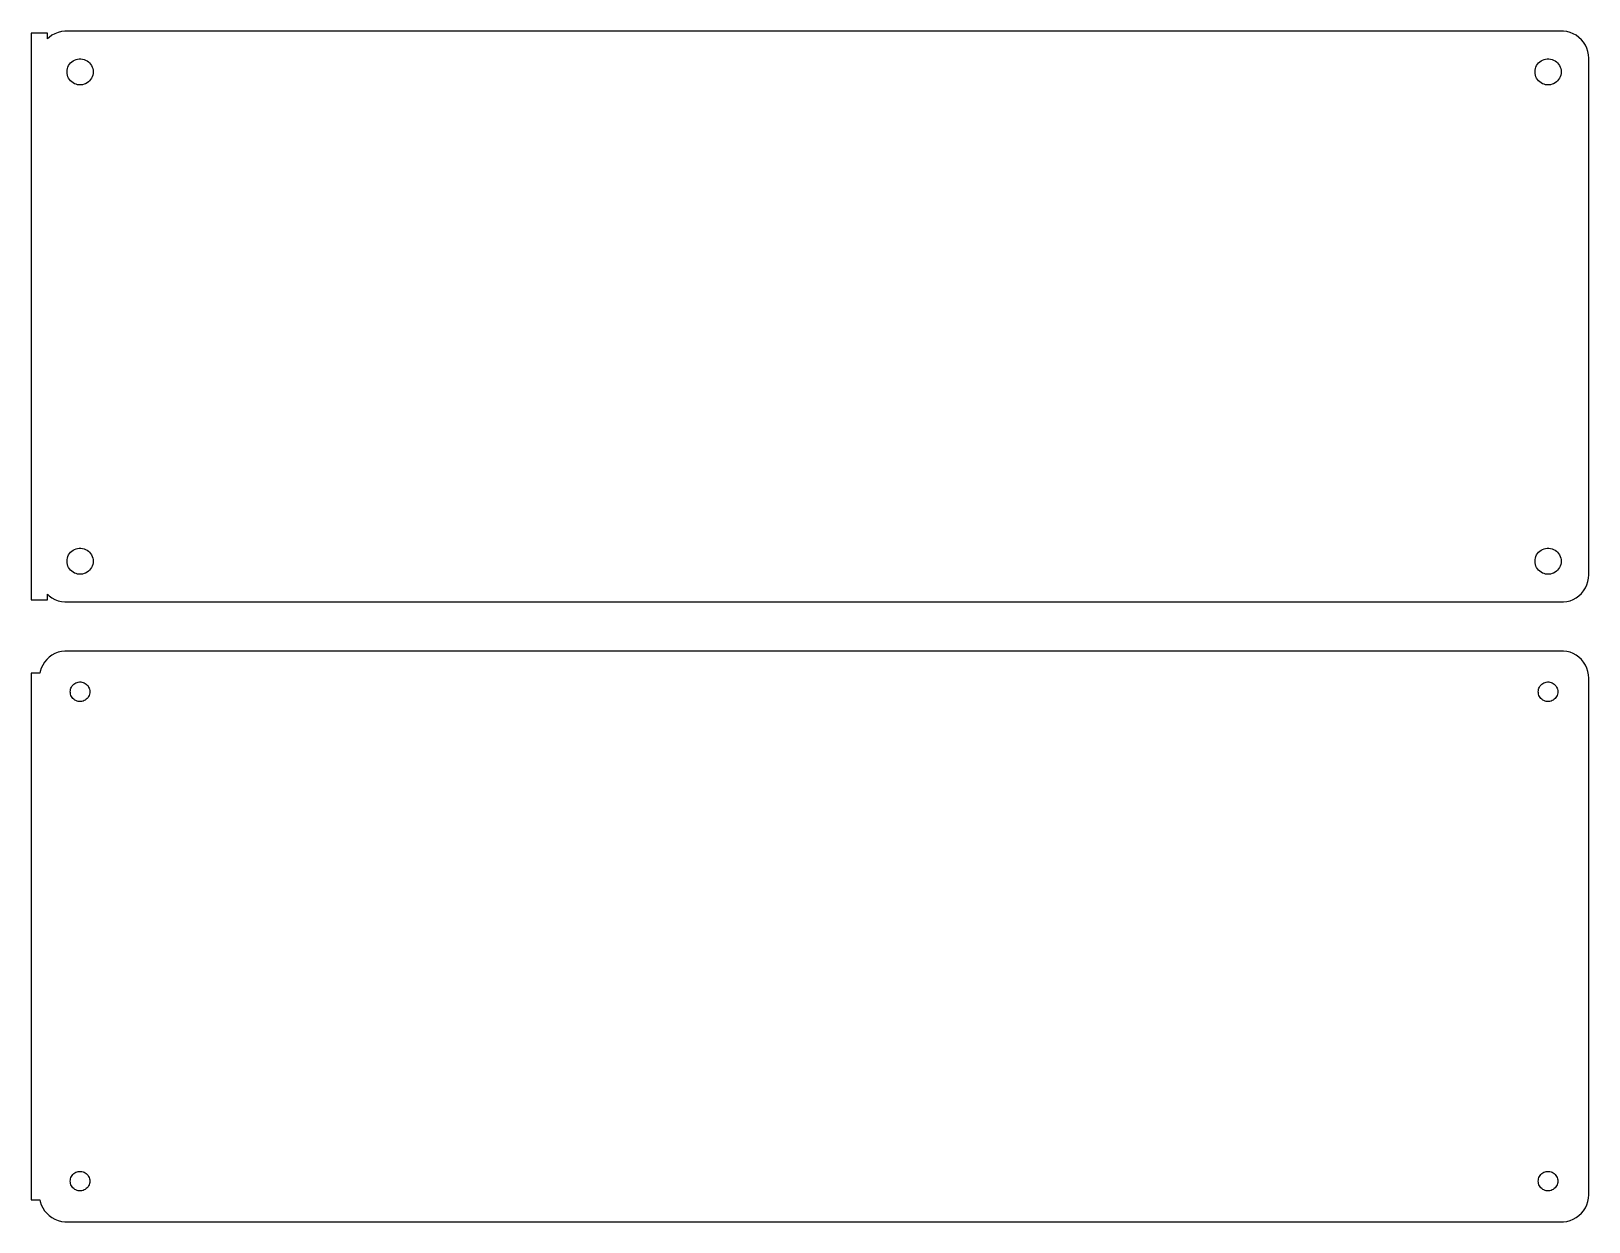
# Model space of a CAD drawing. Header units: metres. Extents: x -144 to 142, y 62 to 280.
import ezdxf

# ---------------------------------------------------------------- set-up
doc = ezdxf.new("R2010")
doc.units = ezdxf.units.M

msp = doc.modelspace()

# ---------------------------------------------------------------- linework, layer by layer
for p, q in [((-141, 280.115), (-144, 280.115)), ((-144, 280.115), (-144, 175.885)), ((-141, 279.059), (-141, 280.115)), ((-140.687, 279.353), (-141, 279.059)), ((-140.179, 279.722), (-140.687, 279.353)), ((-139.629, 280.024), (-140.179, 279.722)), ((-139.045, 280.255), (-139.629, 280.024)), ((-138.437, 280.411), (-139.045, 280.255)), ((-137.814, 280.49), (-138.437, 280.411)), ((137.814, 280.49), (-137.814, 280.49)), ((138.437, 280.411), (137.814, 280.49)), ((139.045, 280.255), (138.437, 280.411)), ((139.629, 280.024), (139.045, 280.255)), ((140.179, 279.722), (139.629, 280.024)), ((140.687, 279.353), (140.179, 279.722)), ((141.145, 278.923), (140.687, 279.353)), ((141.545, 278.439), (141.145, 278.923)), ((141.882, 277.909), (141.545, 278.439)), ((142.149, 277.341), (141.882, 277.909)), ((-136.286, 275.026), (-136.022, 275.172)), ((-136.022, 275.172), (-135.742, 275.283)), ((-135.742, 275.283), (-135.45, 275.357)), ((-135.45, 275.357), (-135.151, 275.395)), ((-135.151, 275.395), (-134.849, 275.395)), ((-134.849, 275.395), (-134.55, 275.357)), ((-134.55, 275.357), (-134.258, 275.283)), ((-134.258, 275.283), (-133.978, 275.172)), ((-133.978, 275.172), (-133.714, 275.026)), ((133.714, 275.026), (133.978, 275.172)), ((133.978, 275.172), (134.258, 275.283)), ((134.258, 275.283), (134.55, 275.357)), ((134.55, 275.357), (134.849, 275.395)), ((134.849, 275.395), (135.151, 275.395)), ((135.151, 275.395), (135.45, 275.357)), ((135.45, 275.357), (135.742, 275.283)), ((135.742, 275.283), (136.022, 275.172)), ((136.022, 275.172), (136.286, 275.026)), ((142.343, 276.743), (142.149, 277.341)), ((142.461, 276.127), (142.343, 276.743)), ((142.5, 275.5), (142.461, 276.127)), ((142.5, 180.5), (142.5, 275.5)), ((-137.4, 273), (-137.381, 273.301)), ((-137.381, 272.699), (-137.4, 273)), ((-137.381, 273.301), (-137.325, 273.597)), ((-137.325, 272.403), (-137.381, 272.699)), ((-137.325, 273.597), (-137.231, 273.883)), ((-137.231, 272.117), (-137.325, 272.403)), ((-137.231, 273.883), (-137.103, 274.156)), ((-137.103, 274.156), (-136.942, 274.411)), ((-136.942, 274.411), (-136.75, 274.643)), ((-136.75, 274.643), (-136.53, 274.849)), ((-136.53, 274.849), (-136.286, 275.026)), ((-133.714, 275.026), (-133.47, 274.849)), ((-133.47, 274.849), (-133.25, 274.643)), ((-133.25, 274.643), (-133.058, 274.411)), ((-133.058, 274.411), (-132.897, 274.156)), ((-132.897, 274.156), (-132.769, 273.883)), ((-132.769, 273.883), (-132.675, 273.597)), ((-132.675, 272.403), (-132.769, 272.117)), ((-132.675, 273.597), (-132.619, 273.301)), ((-132.619, 272.699), (-132.675, 272.403)), ((-132.619, 273.301), (-132.6, 273)), ((-132.6, 273), (-132.619, 272.699)), ((132.6, 273), (132.619, 273.301)), ((132.619, 272.699), (132.6, 273)), ((132.619, 273.301), (132.675, 273.597)), ((132.675, 272.403), (132.619, 272.699)), ((132.675, 273.597), (132.769, 273.883)), ((132.769, 272.117), (132.675, 272.403)), ((132.769, 273.883), (132.897, 274.156)), ((132.897, 274.156), (133.058, 274.411)), ((133.058, 274.411), (133.25, 274.643)), ((133.25, 274.643), (133.47, 274.849)), ((133.47, 274.849), (133.714, 275.026)), ((136.286, 275.026), (136.53, 274.849)), ((136.53, 274.849), (136.75, 274.643)), ((136.75, 274.643), (136.942, 274.411)), ((136.942, 274.411), (137.103, 274.156)), ((137.103, 274.156), (137.231, 273.883)), ((137.231, 273.883), (137.325, 273.597)), ((137.325, 272.403), (137.231, 272.117)), ((137.325, 273.597), (137.381, 273.301)), ((137.381, 272.699), (137.325, 272.403)), ((137.381, 273.301), (137.4, 273)), ((137.4, 273), (137.381, 272.699)), ((-137.103, 271.844), (-137.231, 272.117)), ((-136.942, 271.589), (-137.103, 271.844)), ((-136.75, 271.357), (-136.942, 271.589)), ((-136.53, 271.151), (-136.75, 271.357)), ((-136.286, 270.974), (-136.53, 271.151)), ((-136.022, 270.828), (-136.286, 270.974)), ((-135.742, 270.717), (-136.022, 270.828)), ((-135.45, 270.643), (-135.742, 270.717)), ((-135.151, 270.605), (-135.45, 270.643)), ((-134.849, 270.605), (-135.151, 270.605)), ((-134.55, 270.643), (-134.849, 270.605)), ((-134.258, 270.717), (-134.55, 270.643)), ((-133.978, 270.828), (-134.258, 270.717)), ((-133.714, 270.974), (-133.978, 270.828)), ((-133.47, 271.151), (-133.714, 270.974)), ((-133.25, 271.357), (-133.47, 271.151)), ((-133.058, 271.589), (-133.25, 271.357)), ((-132.897, 271.844), (-133.058, 271.589)), ((-132.769, 272.117), (-132.897, 271.844)), ((132.897, 271.844), (132.769, 272.117)), ((133.058, 271.589), (132.897, 271.844)), ((133.25, 271.357), (133.058, 271.589)), ((133.47, 271.151), (133.25, 271.357)), ((133.714, 270.974), (133.47, 271.151)), ((133.978, 270.828), (133.714, 270.974)), ((134.258, 270.717), (133.978, 270.828)), ((134.55, 270.643), (134.258, 270.717)), ((134.849, 270.605), (134.55, 270.643)), ((135.151, 270.605), (134.849, 270.605)), ((135.45, 270.643), (135.151, 270.605)), ((135.742, 270.717), (135.45, 270.643)), ((136.022, 270.828), (135.742, 270.717)), ((136.286, 270.974), (136.022, 270.828)), ((136.53, 271.151), (136.286, 270.974)), ((136.75, 271.357), (136.53, 271.151)), ((136.942, 271.589), (136.75, 271.357)), ((137.103, 271.844), (136.942, 271.589)), ((137.231, 272.117), (137.103, 271.844)), ((-137.381, 183.301), (-137.325, 183.597)), ((-137.325, 183.597), (-137.231, 183.883)), ((-137.231, 183.883), (-137.103, 184.156)), ((-137.103, 184.156), (-136.942, 184.411)), ((-136.942, 184.411), (-136.75, 184.643)), ((-136.75, 184.643), (-136.53, 184.849)), ((-136.53, 184.849), (-136.286, 185.026)), ((-136.286, 185.026), (-136.022, 185.172)), ((-136.022, 185.172), (-135.742, 185.283)), ((-135.742, 185.283), (-135.45, 185.357)), ((-135.45, 185.357), (-135.151, 185.395)), ((-135.151, 185.395), (-134.849, 185.395)), ((-134.849, 185.395), (-134.55, 185.357)), ((-134.55, 185.357), (-134.258, 185.283)), ((-134.258, 185.283), (-133.978, 185.172)), ((-133.978, 185.172), (-133.714, 185.026)), ((-133.714, 185.026), (-133.47, 184.849)), ((-133.47, 184.849), (-133.25, 184.643)), ((-133.25, 184.643), (-133.058, 184.411)), ((-133.058, 184.411), (-132.897, 184.156)), ((-132.897, 184.156), (-132.769, 183.883)), ((-132.769, 183.883), (-132.675, 183.597)), ((-132.675, 183.597), (-132.619, 183.301)), ((132.619, 183.301), (132.675, 183.597)), ((132.675, 183.597), (132.769, 183.883)), ((132.769, 183.883), (132.897, 184.156)), ((132.897, 184.156), (133.058, 184.411)), ((133.058, 184.411), (133.25, 184.643)), ((133.25, 184.643), (133.47, 184.849)), ((133.47, 184.849), (133.714, 185.026)), ((133.714, 185.026), (133.978, 185.172)), ((133.978, 185.172), (134.258, 185.283)), ((134.258, 185.283), (134.55, 185.357)), ((134.55, 185.357), (134.849, 185.395)), ((134.849, 185.395), (135.151, 185.395)), ((135.151, 185.395), (135.45, 185.357)), ((135.45, 185.357), (135.742, 185.283)), ((135.742, 185.283), (136.022, 185.172)), ((136.022, 185.172), (136.286, 185.026)), ((136.286, 185.026), (136.53, 184.849)), ((136.53, 184.849), (136.75, 184.643)), ((136.75, 184.643), (136.942, 184.411)), ((136.942, 184.411), (137.103, 184.156)), ((137.103, 184.156), (137.231, 183.883)), ((137.231, 183.883), (137.325, 183.597)), ((137.325, 183.597), (137.381, 183.301)), ((-137.4, 183), (-137.381, 183.301)), ((-137.381, 182.699), (-137.4, 183)), ((-137.325, 182.403), (-137.381, 182.699)), ((-137.231, 182.117), (-137.325, 182.403)), ((-137.103, 181.844), (-137.231, 182.117)), ((-136.942, 181.589), (-137.103, 181.844)), ((-136.75, 181.357), (-136.942, 181.589)), ((-136.53, 181.151), (-136.75, 181.357)), ((-136.286, 180.974), (-136.53, 181.151)), ((-136.022, 180.828), (-136.286, 180.974)), ((-135.742, 180.717), (-136.022, 180.828)), ((-135.45, 180.643), (-135.742, 180.717)), ((-135.151, 180.605), (-135.45, 180.643)), ((-134.849, 180.605), (-135.151, 180.605)), ((-134.55, 180.643), (-134.849, 180.605)), ((-134.258, 180.717), (-134.55, 180.643)), ((-133.978, 180.828), (-134.258, 180.717)), ((-133.714, 180.974), (-133.978, 180.828)), ((-133.47, 181.151), (-133.714, 180.974)), ((-133.25, 181.357), (-133.47, 181.151)), ((-133.058, 181.589), (-133.25, 181.357)), ((-132.897, 181.844), (-133.058, 181.589)), ((-132.769, 182.117), (-132.897, 181.844)), ((-132.675, 182.403), (-132.769, 182.117)), ((-132.619, 182.699), (-132.675, 182.403)), ((-132.619, 183.301), (-132.6, 183)), ((-132.6, 183), (-132.619, 182.699)), ((132.6, 183), (132.619, 183.301)), ((132.619, 182.699), (132.6, 183)), ((132.675, 182.403), (132.619, 182.699)), ((132.769, 182.117), (132.675, 182.403)), ((132.897, 181.844), (132.769, 182.117)), ((133.058, 181.589), (132.897, 181.844)), ((133.25, 181.357), (133.058, 181.589)), ((133.47, 181.151), (133.25, 181.357)), ((133.714, 180.974), (133.47, 181.151)), ((133.978, 180.828), (133.714, 180.974)), ((134.258, 180.717), (133.978, 180.828)), ((134.55, 180.643), (134.258, 180.717)), ((134.849, 180.605), (134.55, 180.643)), ((135.151, 180.605), (134.849, 180.605)), ((135.45, 180.643), (135.151, 180.605)), ((135.742, 180.717), (135.45, 180.643)), ((136.022, 180.828), (135.742, 180.717)), ((136.286, 180.974), (136.022, 180.828)), ((136.53, 181.151), (136.286, 180.974)), ((136.75, 181.357), (136.53, 181.151)), ((136.942, 181.589), (136.75, 181.357)), ((137.103, 181.844), (136.942, 181.589)), ((137.231, 182.117), (137.103, 181.844)), ((137.325, 182.403), (137.231, 182.117)), ((137.381, 182.699), (137.325, 182.403)), ((137.381, 183.301), (137.4, 183)), ((137.4, 183), (137.381, 182.699)), ((142.461, 179.873), (142.5, 180.5)), ((141.545, 177.561), (141.882, 178.091)), ((141.882, 178.091), (142.149, 178.659)), ((142.149, 178.659), (142.343, 179.257)), ((142.343, 179.257), (142.461, 179.873)), ((-144, 175.885), (-141, 175.885)), ((-141, 175.885), (-141, 176.941)), ((-141, 176.941), (-140.687, 176.647)), ((-140.687, 176.647), (-140.179, 176.278)), ((-140.179, 176.278), (-139.629, 175.976)), ((-139.629, 175.976), (-139.045, 175.745)), ((-139.045, 175.745), (-138.437, 175.589)), ((-138.437, 175.589), (-137.814, 175.51)), ((-137.814, 175.51), (137.814, 175.51)), ((137.814, 175.51), (138.437, 175.589)), ((138.437, 175.589), (139.045, 175.745)), ((139.045, 175.745), (139.629, 175.976)), ((139.629, 175.976), (140.179, 176.278)), ((140.179, 176.278), (140.687, 176.647)), ((140.687, 176.647), (141.145, 177.077)), ((141.145, 177.077), (141.545, 177.561)), ((-139.045, 166.255), (-139.629, 166.024)), ((-138.437, 166.411), (-139.045, 166.255)), ((-137.814, 166.49), (-138.437, 166.411)), ((137.814, 166.49), (-137.814, 166.49)), ((138.437, 166.411), (137.814, 166.49)), ((139.045, 166.255), (138.437, 166.411)), ((139.629, 166.024), (139.045, 166.255)), ((-142.149, 163.341), (-142.343, 162.743)), ((-141.882, 163.909), (-142.149, 163.341)), ((-141.545, 164.439), (-141.882, 163.909)), ((-141.145, 164.923), (-141.545, 164.439)), ((-140.687, 165.353), (-141.145, 164.923)), ((-140.179, 165.722), (-140.687, 165.353)), ((-139.629, 166.024), (-140.179, 165.722)), ((140.179, 165.722), (139.629, 166.024)), ((140.687, 165.353), (140.179, 165.722)), ((141.145, 164.923), (140.687, 165.353)), ((141.545, 164.439), (141.145, 164.923)), ((141.882, 163.909), (141.545, 164.439)), ((142.149, 163.341), (141.882, 163.909)), ((142.343, 162.743), (142.149, 163.341)), ((-142.4, 162.444), (-144, 162.444)), ((-144, 162.444), (-144, 65.5558)), ((-142.343, 162.743), (-142.4, 162.444)), ((-136.147, 160.387), (-135.964, 160.52)), ((-135.964, 160.52), (-135.766, 160.629)), ((-135.766, 160.629), (-135.556, 160.712)), ((-135.556, 160.712), (-135.337, 160.768)), ((-135.337, 160.768), (-135.113, 160.796)), ((-135.113, 160.796), (-134.887, 160.796)), ((-134.887, 160.796), (-134.663, 160.768)), ((-134.663, 160.768), (-134.444, 160.712)), ((-134.444, 160.712), (-134.234, 160.629)), ((-134.234, 160.629), (-134.036, 160.52)), ((-134.036, 160.52), (-133.853, 160.387)), ((133.853, 160.387), (134.036, 160.52)), ((134.036, 160.52), (134.234, 160.629)), ((134.234, 160.629), (134.444, 160.712)), ((134.444, 160.712), (134.663, 160.768)), ((134.663, 160.768), (134.887, 160.796)), ((134.887, 160.796), (135.113, 160.796)), ((135.113, 160.796), (135.337, 160.768)), ((135.337, 160.768), (135.556, 160.712)), ((135.556, 160.712), (135.766, 160.629)), ((135.766, 160.629), (135.964, 160.52)), ((135.964, 160.52), (136.147, 160.387)), ((142.461, 162.127), (142.343, 162.743)), ((142.5, 161.5), (142.461, 162.127)), ((142.5, 66.5), (142.5, 161.5)), ((-136.8, 159), (-136.786, 159.226)), ((-136.786, 158.774), (-136.8, 159)), ((-136.786, 159.226), (-136.743, 159.448)), ((-136.743, 158.552), (-136.786, 158.774)), ((-136.743, 159.448), (-136.674, 159.663)), ((-136.674, 158.337), (-136.743, 158.552)), ((-136.674, 159.663), (-136.577, 159.867)), ((-136.577, 158.133), (-136.674, 158.337)), ((-136.577, 159.867), (-136.456, 160.058)), ((-136.456, 157.942), (-136.577, 158.133)), ((-136.456, 160.058), (-136.312, 160.232)), ((-136.312, 157.768), (-136.456, 157.942)), ((-136.312, 160.232), (-136.147, 160.387)), ((-136.147, 157.613), (-136.312, 157.768)), ((-135.964, 157.48), (-136.147, 157.613)), ((-133.853, 157.613), (-134.036, 157.48)), ((-133.853, 160.387), (-133.688, 160.232)), ((-133.688, 157.768), (-133.853, 157.613)), ((-133.688, 160.232), (-133.544, 160.058)), ((-133.544, 157.942), (-133.688, 157.768)), ((-133.544, 160.058), (-133.423, 159.867)), ((-133.423, 158.133), (-133.544, 157.942)), ((-133.423, 159.867), (-133.326, 159.663)), ((-133.326, 158.337), (-133.423, 158.133)), ((-133.326, 159.663), (-133.257, 159.448)), ((-133.257, 158.552), (-133.326, 158.337)), ((-133.257, 159.448), (-133.214, 159.226)), ((-133.214, 158.774), (-133.257, 158.552)), ((-133.214, 159.226), (-133.2, 159)), ((-133.2, 159), (-133.214, 158.774)), ((133.2, 159), (133.214, 159.226)), ((133.214, 158.774), (133.2, 159)), ((133.214, 159.226), (133.257, 159.448)), ((133.257, 158.552), (133.214, 158.774)), ((133.257, 159.448), (133.326, 159.663)), ((133.326, 158.337), (133.257, 158.552)), ((133.326, 159.663), (133.423, 159.867)), ((133.423, 158.133), (133.326, 158.337)), ((133.423, 159.867), (133.544, 160.058)), ((133.544, 157.942), (133.423, 158.133)), ((133.544, 160.058), (133.688, 160.232)), ((133.688, 157.768), (133.544, 157.942)), ((133.688, 160.232), (133.853, 160.387)), ((133.853, 157.613), (133.688, 157.768)), ((134.036, 157.48), (133.853, 157.613)), ((136.147, 157.613), (135.964, 157.48)), ((136.147, 160.387), (136.312, 160.232)), ((136.312, 157.768), (136.147, 157.613)), ((136.312, 160.232), (136.456, 160.058)), ((136.456, 157.942), (136.312, 157.768)), ((136.456, 160.058), (136.577, 159.867)), ((136.577, 158.133), (136.456, 157.942)), ((136.577, 159.867), (136.674, 159.663)), ((136.674, 158.337), (136.577, 158.133)), ((136.674, 159.663), (136.743, 159.448)), ((136.743, 158.552), (136.674, 158.337)), ((136.743, 159.448), (136.786, 159.226)), ((136.786, 158.774), (136.743, 158.552)), ((136.786, 159.226), (136.8, 159)), ((136.8, 159), (136.786, 158.774)), ((-135.766, 157.371), (-135.964, 157.48)), ((-135.556, 157.288), (-135.766, 157.371)), ((-135.337, 157.232), (-135.556, 157.288)), ((-135.113, 157.204), (-135.337, 157.232)), ((-134.887, 157.204), (-135.113, 157.204)), ((-134.663, 157.232), (-134.887, 157.204)), ((-134.444, 157.288), (-134.663, 157.232)), ((-134.234, 157.371), (-134.444, 157.288)), ((-134.036, 157.48), (-134.234, 157.371)), ((134.234, 157.371), (134.036, 157.48)), ((134.444, 157.288), (134.234, 157.371)), ((134.663, 157.232), (134.444, 157.288)), ((134.887, 157.204), (134.663, 157.232)), ((135.113, 157.204), (134.887, 157.204)), ((135.337, 157.232), (135.113, 157.204)), ((135.556, 157.288), (135.337, 157.232)), ((135.766, 157.371), (135.556, 157.288)), ((135.964, 157.48), (135.766, 157.371)), ((-136.8, 69), (-136.786, 69.2256)), ((-136.786, 68.7744), (-136.8, 69)), ((-136.786, 69.2256), (-136.743, 69.4476)), ((-136.743, 68.5524), (-136.786, 68.7744)), ((-136.743, 69.4476), (-136.674, 69.6626)), ((-136.674, 69.6626), (-136.577, 69.8672)), ((-136.577, 69.8672), (-136.456, 70.058)), ((-136.456, 70.058), (-136.312, 70.2322)), ((-136.312, 70.2322), (-136.147, 70.3869)), ((-136.147, 70.3869), (-135.964, 70.5198)), ((-135.964, 70.5198), (-135.766, 70.6287)), ((-135.766, 70.6287), (-135.556, 70.7119)), ((-135.556, 70.7119), (-135.337, 70.7681)), ((-135.337, 70.7681), (-135.113, 70.7964)), ((-135.113, 70.7964), (-134.887, 70.7964)), ((-134.887, 70.7964), (-134.663, 70.7681)), ((-134.663, 70.7681), (-134.444, 70.7119)), ((-134.444, 70.7119), (-134.234, 70.6287)), ((-134.234, 70.6287), (-134.036, 70.5198)), ((-134.036, 70.5198), (-133.853, 70.3869)), ((-133.853, 70.3869), (-133.688, 70.2322)), ((-133.688, 70.2322), (-133.544, 70.058)), ((-133.544, 70.058), (-133.423, 69.8672)), ((-133.423, 69.8672), (-133.326, 69.6626)), ((-133.326, 69.6626), (-133.257, 69.4476)), ((-133.257, 69.4476), (-133.214, 69.2256)), ((-133.214, 68.7744), (-133.257, 68.5524)), ((-133.214, 69.2256), (-133.2, 69)), ((-133.2, 69), (-133.214, 68.7744)), ((133.2, 69), (133.214, 69.2256)), ((133.214, 68.7744), (133.2, 69)), ((133.214, 69.2256), (133.257, 69.4476)), ((133.257, 68.5524), (133.214, 68.7744)), ((133.257, 69.4476), (133.326, 69.6626)), ((133.326, 69.6626), (133.423, 69.8672)), ((133.423, 69.8672), (133.544, 70.058)), ((133.544, 70.058), (133.688, 70.2322)), ((133.688, 70.2322), (133.853, 70.3869)), ((133.853, 70.3869), (134.036, 70.5198)), ((134.036, 70.5198), (134.234, 70.6287)), ((134.234, 70.6287), (134.444, 70.7119)), ((134.444, 70.7119), (134.663, 70.7681)), ((134.663, 70.7681), (134.887, 70.7964)), ((134.887, 70.7964), (135.113, 70.7964)), ((135.113, 70.7964), (135.337, 70.7681)), ((135.337, 70.7681), (135.556, 70.7119)), ((135.556, 70.7119), (135.766, 70.6287)), ((135.766, 70.6287), (135.964, 70.5198)), ((135.964, 70.5198), (136.147, 70.3869)), ((136.147, 70.3869), (136.312, 70.2322)), ((136.312, 70.2322), (136.456, 70.058)), ((136.456, 70.058), (136.577, 69.8672)), ((136.577, 69.8672), (136.674, 69.6626)), ((136.674, 69.6626), (136.743, 69.4476)), ((136.743, 69.4476), (136.786, 69.2256)), ((136.786, 68.7744), (136.743, 68.5524)), ((136.786, 69.2256), (136.8, 69)), ((136.8, 69), (136.786, 68.7744)), ((-136.674, 68.3374), (-136.743, 68.5524)), ((-136.577, 68.1328), (-136.674, 68.3374)), ((-136.456, 67.942), (-136.577, 68.1328)), ((-136.312, 67.7678), (-136.456, 67.942)), ((-136.147, 67.6131), (-136.312, 67.7678)), ((-135.964, 67.4802), (-136.147, 67.6131)), ((-135.766, 67.3713), (-135.964, 67.4802)), ((-135.556, 67.2881), (-135.766, 67.3713)), ((-135.337, 67.2319), (-135.556, 67.2881)), ((-135.113, 67.2036), (-135.337, 67.2319)), ((-134.887, 67.2036), (-135.113, 67.2036)), ((-134.663, 67.2319), (-134.887, 67.2036)), ((-134.444, 67.2881), (-134.663, 67.2319)), ((-134.234, 67.3713), (-134.444, 67.2881)), ((-134.036, 67.4802), (-134.234, 67.3713)), ((-133.853, 67.6131), (-134.036, 67.4802)), ((-133.688, 67.7678), (-133.853, 67.6131)), ((-133.544, 67.942), (-133.688, 67.7678)), ((-133.423, 68.1328), (-133.544, 67.942)), ((-133.326, 68.3374), (-133.423, 68.1328)), ((-133.257, 68.5524), (-133.326, 68.3374)), ((133.326, 68.3374), (133.257, 68.5524)), ((133.423, 68.1328), (133.326, 68.3374)), ((133.544, 67.942), (133.423, 68.1328)), ((133.688, 67.7678), (133.544, 67.942)), ((133.853, 67.6131), (133.688, 67.7678)), ((134.036, 67.4802), (133.853, 67.6131)), ((134.234, 67.3713), (134.036, 67.4802)), ((134.444, 67.2881), (134.234, 67.3713)), ((134.663, 67.2319), (134.444, 67.2881)), ((134.887, 67.2036), (134.663, 67.2319)), ((135.113, 67.2036), (134.887, 67.2036)), ((135.337, 67.2319), (135.113, 67.2036)), ((135.556, 67.2881), (135.337, 67.2319)), ((135.766, 67.3713), (135.556, 67.2881)), ((135.964, 67.4802), (135.766, 67.3713)), ((136.147, 67.6131), (135.964, 67.4802)), ((136.312, 67.7678), (136.147, 67.6131)), ((136.456, 67.942), (136.312, 67.7678)), ((136.577, 68.1328), (136.456, 67.942)), ((136.674, 68.3374), (136.577, 68.1328)), ((136.743, 68.5524), (136.674, 68.3374)), ((142.461, 65.8733), (142.5, 66.5)), ((-144, 65.5558), (-142.4, 65.5558)), ((-142.4, 65.5558), (-142.343, 65.2566)), ((-142.343, 65.2566), (-142.149, 64.6594)), ((-142.149, 64.6594), (-141.882, 64.0912)), ((-141.882, 64.0912), (-141.545, 63.5611)), ((-141.545, 63.5611), (-141.145, 63.0773)), ((-141.145, 63.0773), (-140.687, 62.6474)), ((140.687, 62.6474), (141.145, 63.0773)), ((141.145, 63.0773), (141.545, 63.5611)), ((141.545, 63.5611), (141.882, 64.0912)), ((141.882, 64.0912), (142.149, 64.6594)), ((142.149, 64.6594), (142.343, 65.2566)), ((142.343, 65.2566), (142.461, 65.8733)), ((-140.687, 62.6474), (-140.179, 62.2784)), ((-140.179, 62.2784), (-139.629, 61.9759)), ((-139.629, 61.9759), (-139.045, 61.7447)), ((-139.045, 61.7447), (-138.437, 61.5886)), ((-138.437, 61.5886), (-137.814, 61.5099)), ((-137.814, 61.5099), (137.814, 61.5099)), ((137.814, 61.5099), (138.437, 61.5886)), ((138.437, 61.5886), (139.045, 61.7447)), ((139.045, 61.7447), (139.629, 61.9759)), ((139.629, 61.9759), (140.179, 62.2784)), ((140.179, 62.2784), (140.687, 62.6474))]:
    msp.add_line(p, q)

doc.saveas('drawing.dxf')
